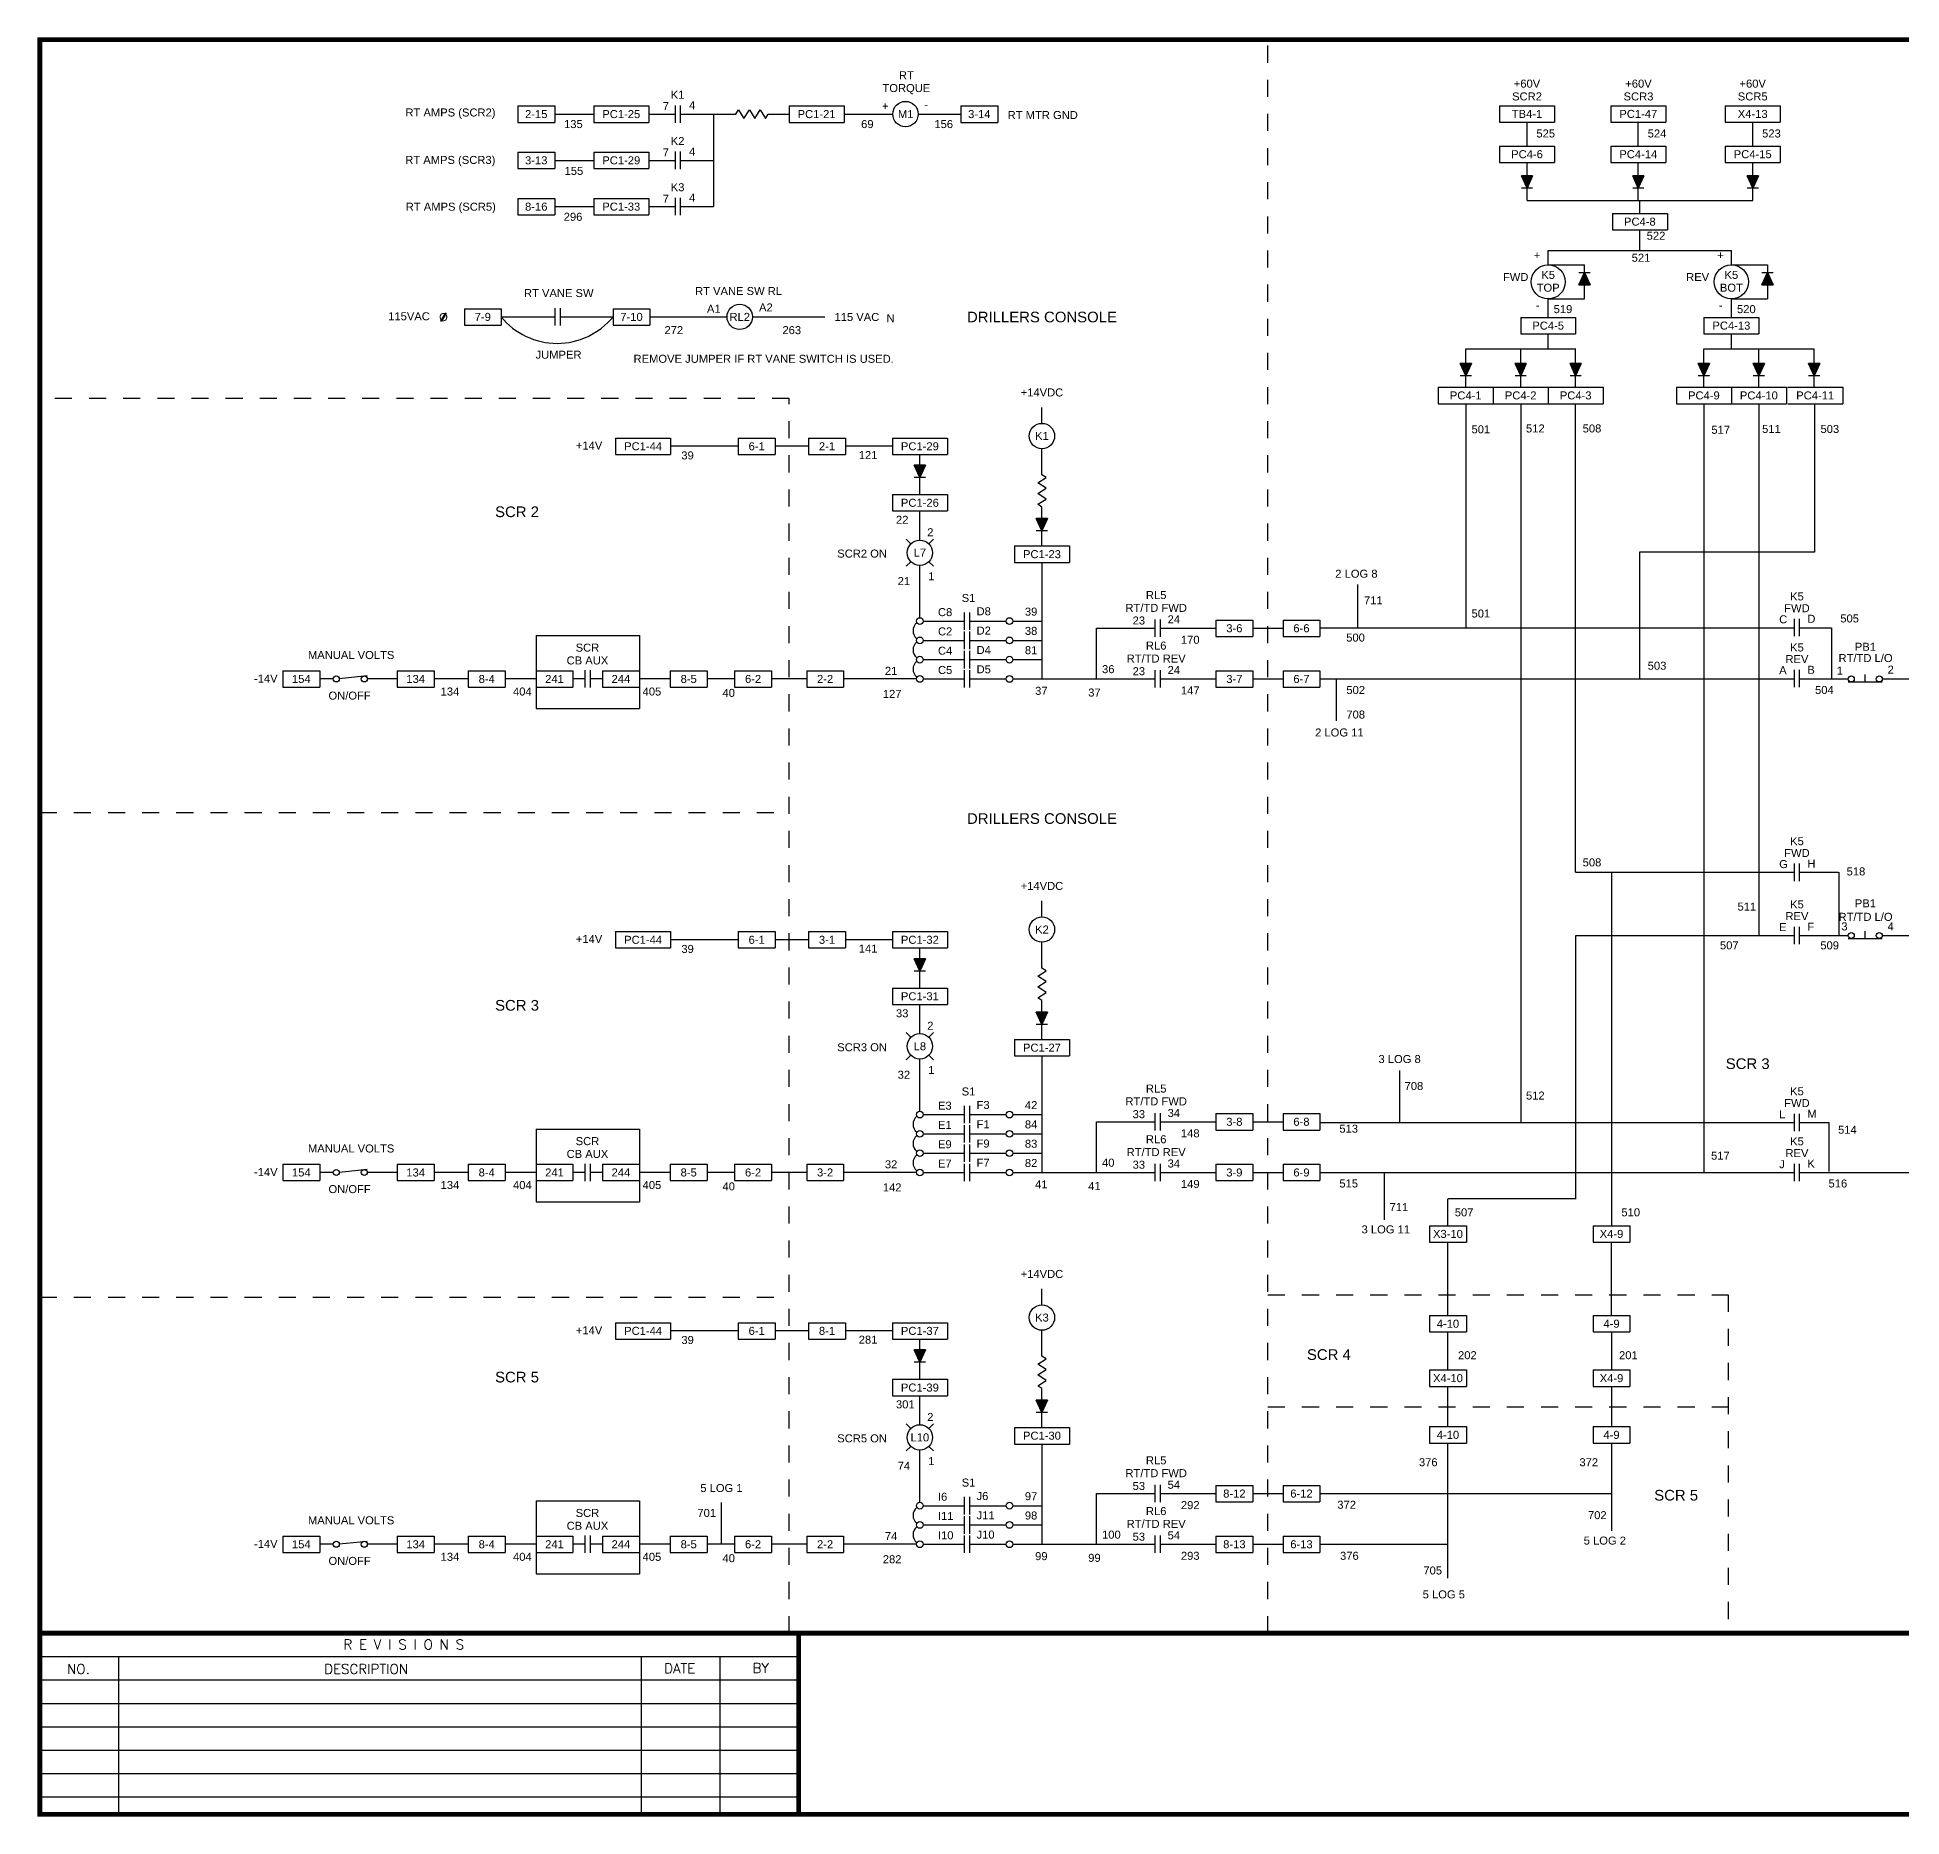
# Model space of a CAD drawing. Extents: x 1.7 to 18.4, y -1.9 to 8.5.
# Drawn here: x 1.75 to 12.67, y -1.94 to 8.49 of the extents above; entities that cross this region are included whole.
import ezdxf
from ezdxf.enums import TextEntityAlignment as Align

# ---------------------------------------------------------------- set-up
doc = ezdxf.new("R2010")
doc.units = 0
doc.header["$MEASUREMENT"] = 0
doc.linetypes.add('DASHED2', pattern=[0.375, 0.25, -0.125])
doc.layers.get('0').update_dxf_attribs({"linetype": 'CONTINUOUS'})
doc.layers.add('DRAWING', color=7, linetype='CONTINUOUS')
doc.styles.add('ROMAND', font='ROMAND.shx')
doc.styles.get("Standard").update_dxf_attribs({"font": 'ARIAL.TTF'})

# ---------------------------------------------------------------- blocks, each defined once
blk = doc.blocks.new('npcap')
for p, q in [((0, 0.051), (0, -0.051)), ((0.031, 0.051), (0.031, -0.051))]:
    blk.add_line(p, q)
blk = doc.blocks.new('diode')
blk.add_hatch(color=256).paths.add_polyline_path([(0.072, 0), (0, 0.033), (0, -0.033)])
for p, q in [((0, 0.033), (0.072, 0)), ((0, 0.033), (0, -0.033)), ((0.072, 0), (0, -0.033)), ((0.072, 0.033), (0.072, -0.033))]:
    blk.add_line(p, q)
blk = doc.blocks.new('connection')
blk.add_circle((0.074, 0), 0.0744)
blk = doc.blocks.new('resistor')
for p, q in [((0, 0), (0.016, 0.025)), ((0.016, 0.025), (0.047, -0.025)), ((0.047, -0.025), (0.08, 0.025)), ((0.08, 0.025), (0.111, -0.025)), ((0.111, -0.025), (0.142, 0.025)), ((0.142, 0.025), (0.174, -0.025)), ((0.174, -0.025), (0.189, 0))]:
    blk.add_line(p, q)
blk = doc.blocks.new('_phase_symbol')
h = blk.add_hatch(color=256)
h.paths.add_polyline_path([(0.018, -0.034), (0.026, -0.034), (0.063, 0.03), (0.055, 0.03)], flags=16)
h.paths.add_polyline_path([(-0.072, -0.05), (0.083, -0.05), (0.083, 0.047), (-0.072, 0.047)], flags=9)
for p, q in [((0.055, 0.03), (0.018, -0.034)), ((0.063, 0.03), (0.026, -0.034)), ((0.055, 0.03), (0.063, 0.03)), ((0.026, -0.034), (0.018, -0.034))]:
    blk.add_line(p, q)
blk.add_text('O', height=0.0625).set_placement((0.007, -0.033))

msp = doc.modelspace()

# ---------------------------------------------------------------- linework, layer by layer
at = {"color": 7}
for p, q in [((1.763, -0.861), (1.763, -1.922)), ((1.763, -0.998), (6.208, -0.998)), ((2.224, -0.998), (2.224, -1.922)), ((5.286, -0.998), (5.286, -1.922)), ((5.747, -0.998), (5.747, -1.922)), ((1.763, -1.135), (6.208, -1.135)), ((1.763, -1.272), (6.208, -1.272)), ((1.763, -1.409), (6.208, -1.409)), ((1.763, -1.546), (6.208, -1.546)), ((1.763, -1.683), (6.208, -1.683)), ((1.763, -1.82), (6.208, -1.82))]:
    msp.add_line(p, q, dxfattribs=at)
at = {"color": 7, "const_width": 0.0288}
msp.add_lwpolyline([(18.395, -1.922), (18.395, 8.474), (1.763, 8.474), (1.763, -1.922)], close=True, dxfattribs=at)
for points in [[(1.763, -0.861), (18.395, -0.861)], [(6.208, -0.861), (6.208, -1.922)]]:
    msp.add_lwpolyline(points, dxfattribs=at)
at = {"layer": 'DRAWING', "color": 7, "linetype": 'DASHED2', "ltscale": 0.25}
for p, q in [((8.956, -0.861), (8.956, 8.474)), ((6.152, 6.372), (1.763, 6.372)), ((6.152, -0.861), (6.152, 6.372)), ((1.763, 3.947), (6.152, 3.947)), ((1.763, 1.108), (6.152, 1.108)), ((8.956, 1.122), (11.653, 1.122)), ((11.653, 1.122), (11.653, -0.861)), ((8.956, 0.466), (11.653, 0.466))]:
    msp.add_line(p, q, dxfattribs=at)
at = {"layer": 'DRAWING', "color": 7}
for p, q in [((4.563, 8.086), (4.779, 8.086)), ((4.563, 8.086), (4.563, 7.989)), ((4.779, 8.086), (4.779, 7.989)), ((5.008, 8.086), (5.008, 7.989)), ((5.008, 8.086), (5.33, 8.086)), ((5.33, 8.086), (5.33, 7.989)), ((6.152, 8.086), (6.474, 8.086)), ((6.152, 8.086), (6.152, 7.989)), ((6.474, 8.086), (6.474, 7.989)), ((7.158, 8.086), (7.158, 7.989)), ((7.158, 8.086), (7.374, 8.086)), ((7.374, 8.086), (7.374, 7.989)), ((10.313, 8.087), (10.635, 8.087)), ((10.313, 8.087), (10.313, 7.99)), ((10.635, 8.087), (10.635, 7.99)), ((10.965, 8.087), (11.287, 8.087)), ((10.965, 8.087), (10.965, 7.99)), ((11.287, 8.087), (11.287, 7.99)), ((11.635, 8.087), (11.957, 8.087)), ((11.635, 8.087), (11.635, 7.99)), ((11.957, 8.087), (11.957, 7.99)), ((4.563, 7.989), (4.779, 7.989)), ((4.779, 8.038), (5.008, 8.038)), ((5.008, 7.989), (5.33, 7.989)), ((5.33, 8.038), (5.484, 8.038)), ((5.515, 8.038), (5.84, 8.038)), ((5.709, 8.038), (5.709, 7.496)), ((6.029, 8.038), (6.152, 8.038)), ((6.152, 7.989), (6.474, 7.989)), ((6.474, 8.038), (6.76, 8.038)), ((6.909, 8.038), (7.158, 8.038)), ((7.158, 7.989), (7.374, 7.989)), ((10.313, 7.99), (10.635, 7.99)), ((10.474, 7.851), (10.474, 7.99)), ((10.965, 7.99), (11.287, 7.99)), ((11.126, 7.851), (11.126, 7.99)), ((11.635, 7.99), (11.957, 7.99)), ((11.796, 7.851), (11.796, 7.99)), ((4.563, 7.815), (4.563, 7.719)), ((4.563, 7.815), (4.779, 7.815)), ((4.779, 7.815), (4.779, 7.719)), ((4.779, 7.767), (5.008, 7.767)), ((5.008, 7.815), (5.33, 7.815)), ((5.008, 7.815), (5.008, 7.719)), ((5.33, 7.815), (5.33, 7.719)), ((5.33, 7.767), (5.484, 7.767)), ((5.515, 7.767), (5.709, 7.767)), ((10.313, 7.851), (10.313, 7.755)), ((10.313, 7.851), (10.635, 7.851)), ((10.313, 7.755), (10.635, 7.755)), ((10.474, 7.532), (10.474, 7.755)), ((10.635, 7.851), (10.635, 7.755)), ((10.965, 7.851), (10.965, 7.755)), ((10.965, 7.851), (11.287, 7.851)), ((10.965, 7.755), (11.287, 7.755)), ((11.126, 7.532), (11.126, 7.755)), ((11.287, 7.851), (11.287, 7.755)), ((11.635, 7.851), (11.635, 7.755)), ((11.635, 7.851), (11.957, 7.851)), ((11.635, 7.755), (11.957, 7.755)), ((11.796, 7.532), (11.796, 7.755)), ((11.957, 7.851), (11.957, 7.755)), ((4.563, 7.719), (4.779, 7.719)), ((5.008, 7.719), (5.33, 7.719)), ((4.563, 7.544), (4.563, 7.448)), ((4.563, 7.544), (4.779, 7.544)), ((4.779, 7.544), (4.779, 7.448)), ((5.008, 7.544), (5.33, 7.544)), ((5.008, 7.544), (5.008, 7.448)), ((5.33, 7.544), (5.33, 7.448)), ((4.563, 7.448), (4.779, 7.448)), ((4.779, 7.496), (5.008, 7.496)), ((5.008, 7.448), (5.33, 7.448)), ((5.33, 7.496), (5.484, 7.496)), ((5.515, 7.496), (5.709, 7.496)), ((10.474, 7.532), (11.796, 7.532)), ((10.974, 7.456), (11.296, 7.456)), ((10.974, 7.456), (10.974, 7.36)), ((11.135, 7.456), (11.135, 7.532)), ((11.296, 7.456), (11.296, 7.36)), ((10.974, 7.36), (11.296, 7.36)), ((11.135, 7.239), (11.135, 7.36)), ((10.598, 7.239), (11.671, 7.239)), ((10.598, 7.155), (10.598, 7.239)), ((11.671, 7.155), (11.671, 7.239)), ((10.598, 7.155), (10.81, 7.155)), ((10.81, 6.955), (10.81, 7.155)), ((11.671, 7.155), (11.883, 7.155)), ((11.883, 7.155), (11.883, 6.955)), ((4.25, 6.898), (4.466, 6.898)), ((4.25, 6.898), (4.25, 6.802)), ((4.466, 6.898), (4.466, 6.802)), ((5.121, 6.898), (5.337, 6.898)), ((5.121, 6.898), (5.121, 6.802)), ((5.337, 6.898), (5.337, 6.802)), ((10.598, 6.847), (10.598, 6.955)), ((10.598, 6.955), (10.81, 6.955)), ((11.671, 6.847), (11.671, 6.955)), ((11.671, 6.955), (11.883, 6.955)), ((4.25, 6.802), (4.466, 6.802)), ((4.466, 6.85), (4.78, 6.85)), ((4.811, 6.85), (5.121, 6.85)), ((5.121, 6.802), (5.337, 6.802)), ((5.337, 6.85), (5.789, 6.85)), ((5.938, 6.85), (6.361, 6.85)), ((10.437, 6.847), (10.759, 6.847)), ((10.437, 6.847), (10.437, 6.751)), ((10.759, 6.847), (10.759, 6.751)), ((11.51, 6.847), (11.832, 6.847)), ((11.51, 6.847), (11.51, 6.751)), ((11.832, 6.847), (11.832, 6.751)), ((10.115, 6.662), (10.76, 6.662)), ((10.115, 6.438), (10.115, 6.662)), ((10.437, 6.751), (10.759, 6.751)), ((10.437, 6.438), (10.437, 6.662)), ((10.598, 6.662), (10.598, 6.751)), ((10.759, 6.438), (10.759, 6.662)), ((11.51, 6.751), (11.832, 6.751)), ((11.51, 6.438), (11.51, 6.662)), ((11.51, 6.662), (12.153, 6.662)), ((11.671, 6.662), (11.671, 6.751)), ((11.832, 6.438), (11.832, 6.662)), ((12.156, 6.438), (12.156, 6.662)), ((9.954, 6.438), (9.954, 6.341)), ((9.954, 6.438), (10.276, 6.438)), ((9.954, 6.341), (10.276, 6.341)), ((10.115, 6.341), (10.115, 5.03)), ((10.276, 6.438), (10.598, 6.438)), ((10.276, 6.438), (10.276, 6.341)), ((10.276, 6.341), (10.598, 6.341)), ((10.437, 6.341), (10.437, 2.131)), ((10.598, 6.438), (10.92, 6.438)), ((10.598, 6.438), (10.598, 6.341)), ((10.598, 6.341), (10.92, 6.341)), ((10.759, 3.597), (10.759, 6.341)), ((10.92, 6.438), (10.92, 6.438)), ((10.92, 6.438), (10.92, 6.341)), ((10.92, 6.341), (10.92, 6.341)), ((11.349, 6.438), (11.671, 6.438)), ((11.349, 6.438), (11.349, 6.341)), ((11.349, 6.341), (11.671, 6.341)), ((11.51, 6.341), (11.51, 1.836)), ((11.671, 6.438), (11.993, 6.438)), ((11.671, 6.438), (11.671, 6.341)), ((11.671, 6.341), (11.993, 6.341)), ((11.832, 6.341), (11.832, 3.223)), ((11.993, 6.438), (11.993, 6.341)), ((12.001, 6.438), (12.323, 6.438)), ((12.001, 6.341), (12.323, 6.341)), ((12.158, 6.339), (12.158, 5.472)), ((12.323, 6.438), (12.323, 6.341)), ((7.633, 6.227), (7.633, 6.32)), ((5.136, 6.14), (5.458, 6.14)), ((5.136, 6.14), (5.136, 6.044)), ((5.458, 6.14), (5.458, 6.044)), ((5.854, 6.14), (6.07, 6.14)), ((5.854, 6.14), (5.854, 6.044)), ((6.07, 6.14), (6.07, 6.044)), ((6.266, 6.14), (6.266, 6.044)), ((6.266, 6.14), (6.482, 6.14)), ((6.482, 6.14), (6.482, 6.044)), ((6.757, 6.14), (7.079, 6.14)), ((6.757, 6.14), (6.757, 6.044)), ((7.079, 6.14), (7.079, 6.044)), ((5.136, 6.044), (5.458, 6.044)), ((5.854, 6.092), (5.458, 6.092)), ((5.854, 6.044), (6.07, 6.044)), ((6.266, 6.092), (6.07, 6.092)), ((6.266, 6.044), (6.482, 6.044)), ((6.757, 6.092), (6.482, 6.092)), ((6.757, 6.044), (7.079, 6.044)), ((6.918, 5.809), (6.918, 6.044)), ((7.633, 5.925), (7.633, 6.078)), ((6.757, 5.809), (7.079, 5.809)), ((6.757, 5.809), (6.757, 5.713)), ((7.079, 5.809), (7.079, 5.713)), ((6.757, 5.713), (7.079, 5.713)), ((6.918, 5.543), (6.918, 5.713)), ((7.633, 5.508), (7.633, 5.736)), ((6.865, 5.521), (6.838, 5.548)), ((6.97, 5.521), (6.997, 5.548)), ((7.472, 5.508), (7.794, 5.508)), ((7.472, 5.508), (7.472, 5.412)), ((7.794, 5.508), (7.794, 5.412)), ((12.158, 5.472), (11.133, 5.472)), ((11.133, 5.472), (11.133, 4.729)), ((6.865, 5.416), (6.838, 5.389)), ((6.918, 5.088), (6.918, 5.394)), ((6.97, 5.416), (6.997, 5.389)), ((7.472, 5.412), (7.794, 5.412)), ((7.633, 5.412), (7.633, 4.729)), ((9.484, 5.03), (9.484, 5.283)), ((6.937, 5.068), (7.178, 5.068)), ((7.209, 5.068), (7.423, 5.068)), ((7.462, 5.068), (7.633, 5.068)), ((7.953, 4.729), (7.953, 5.026)), ((7.953, 5.026), (8.294, 5.026)), ((8.326, 5.026), (8.652, 5.026)), ((8.652, 5.074), (8.868, 5.074)), ((8.652, 5.074), (8.652, 4.978)), ((8.868, 5.074), (8.868, 4.978)), ((8.868, 5.026), (9.045, 5.026)), ((9.045, 5.074), (9.261, 5.074)), ((9.045, 5.074), (9.045, 4.978)), ((9.26, 5.028), (11.164, 5.028)), ((9.261, 5.074), (9.261, 4.978)), ((11.134, 5.028), (12.038, 5.028)), ((12.07, 5.028), (12.258, 5.028)), ((12.258, 5.028), (12.258, 4.73)), ((4.67, 4.983), (5.275, 4.983)), ((4.67, 4.983), (4.67, 4.556)), ((5.275, 4.983), (5.275, 4.556)), ((6.937, 4.955), (7.178, 4.955)), ((7.209, 4.955), (7.423, 4.955)), ((7.462, 4.955), (7.633, 4.955)), ((8.652, 4.978), (8.868, 4.978)), ((9.045, 4.978), (9.261, 4.978)), ((6.937, 4.842), (7.178, 4.842)), ((7.209, 4.842), (7.423, 4.842)), ((7.462, 4.842), (7.633, 4.842)), ((3.187, 4.777), (3.403, 4.777)), ((3.187, 4.777), (3.187, 4.681)), ((3.403, 4.777), (3.403, 4.681)), ((3.482, 4.729), (3.403, 4.729)), ((3.517, 4.731), (3.681, 4.749)), ((3.857, 4.729), (3.681, 4.729)), ((3.857, 4.777), (4.073, 4.777)), ((3.857, 4.777), (3.857, 4.681)), ((4.073, 4.777), (4.073, 4.681)), ((4.273, 4.729), (4.073, 4.729)), ((4.273, 4.777), (4.489, 4.777)), ((4.273, 4.777), (4.273, 4.681)), ((4.489, 4.777), (4.489, 4.681)), ((4.67, 4.729), (4.489, 4.729)), ((4.67, 4.777), (4.886, 4.777)), ((4.886, 4.777), (4.886, 4.681)), ((4.956, 4.729), (4.886, 4.729)), ((5.059, 4.729), (4.988, 4.729)), ((5.059, 4.777), (5.275, 4.777)), ((5.059, 4.777), (5.059, 4.681)), ((5.456, 4.729), (5.275, 4.729)), ((5.456, 4.777), (5.672, 4.777)), ((5.456, 4.777), (5.456, 4.681)), ((5.672, 4.777), (5.672, 4.681)), ((5.833, 4.729), (5.672, 4.729)), ((5.833, 4.777), (6.049, 4.777)), ((5.833, 4.777), (5.833, 4.681)), ((6.049, 4.777), (6.049, 4.681)), ((6.255, 4.729), (6.049, 4.729)), ((6.255, 4.777), (6.471, 4.777)), ((6.255, 4.777), (6.255, 4.681)), ((6.471, 4.777), (6.471, 4.681)), ((6.898, 4.729), (6.471, 4.729)), ((6.937, 4.729), (7.178, 4.729)), ((7.209, 4.729), (7.423, 4.729)), ((7.462, 4.729), (8.294, 4.729)), ((8.326, 4.729), (8.652, 4.729)), ((8.652, 4.777), (8.868, 4.777)), ((8.652, 4.777), (8.652, 4.681)), ((8.868, 4.777), (8.868, 4.681)), ((8.868, 4.729), (9.045, 4.729)), ((9.045, 4.777), (9.261, 4.777)), ((9.045, 4.777), (9.045, 4.681)), ((9.261, 4.777), (9.261, 4.681)), ((9.261, 4.729), (11.18, 4.729)), ((9.357, 4.729), (9.357, 4.484)), ((11.134, 4.729), (12.038, 4.729)), ((12.07, 4.729), (12.355, 4.729)), ((12.355, 4.712), (12.555, 4.712)), ((12.455, 4.712), (12.455, 4.756)), ((12.555, 4.729), (12.859, 4.729)), ((3.187, 4.681), (3.403, 4.681)), ((3.857, 4.681), (4.073, 4.681)), ((4.273, 4.681), (4.489, 4.681)), ((4.67, 4.681), (4.886, 4.681)), ((5.059, 4.681), (5.275, 4.681)), ((5.456, 4.681), (5.672, 4.681)), ((5.833, 4.681), (6.049, 4.681)), ((6.255, 4.681), (6.471, 4.681)), ((8.652, 4.681), (8.868, 4.681)), ((9.045, 4.681), (9.261, 4.681)), ((4.67, 4.556), (5.275, 4.556)), ((10.759, 3.597), (11.172, 3.597)), ((10.969, 3.596), (10.969, 1.526)), ((11.134, 3.597), (12.038, 3.597)), ((12.07, 3.597), (12.298, 3.597)), ((12.301, 3.597), (12.301, 3.228)), ((7.633, 3.336), (7.633, 3.429)), ((5.136, 3.249), (5.136, 3.153)), ((5.136, 3.249), (5.458, 3.249)), ((5.458, 3.249), (5.458, 3.153)), ((5.854, 3.201), (5.458, 3.201)), ((5.854, 3.249), (5.854, 3.153)), ((5.854, 3.249), (6.07, 3.249)), ((6.07, 3.249), (6.07, 3.153)), ((6.266, 3.201), (6.07, 3.201)), ((6.266, 3.249), (6.482, 3.249)), ((6.266, 3.249), (6.266, 3.153)), ((6.482, 3.249), (6.482, 3.153)), ((6.757, 3.201), (6.482, 3.201)), ((6.757, 3.249), (6.757, 3.153)), ((6.757, 3.249), (7.079, 3.249)), ((7.079, 3.249), (7.079, 3.153)), ((7.633, 3.034), (7.633, 3.187)), ((10.759, 3.226), (12.038, 3.226)), ((10.759, 3.225), (10.759, 1.682)), ((10.97, 3.226), (11.164, 3.226)), ((12.07, 3.226), (12.355, 3.226)), ((12.355, 3.208), (12.555, 3.208)), ((12.455, 3.208), (12.455, 3.252)), ((12.555, 3.226), (12.859, 3.226)), ((5.136, 3.153), (5.458, 3.153)), ((5.854, 3.153), (6.07, 3.153)), ((6.266, 3.153), (6.482, 3.153)), ((6.757, 3.153), (7.079, 3.153)), ((6.918, 2.918), (6.918, 3.153)), ((6.757, 2.918), (6.757, 2.821)), ((6.757, 2.918), (7.079, 2.918)), ((7.079, 2.918), (7.079, 2.821)), ((7.633, 2.617), (7.633, 2.845)), ((6.757, 2.821), (7.079, 2.821)), ((6.918, 2.652), (6.918, 2.821)), ((6.865, 2.63), (6.838, 2.657)), ((6.97, 2.63), (6.997, 2.657)), ((6.865, 2.525), (6.838, 2.498)), ((6.97, 2.525), (6.997, 2.498)), ((7.472, 2.617), (7.794, 2.617)), ((7.472, 2.617), (7.472, 2.521)), ((7.472, 2.521), (7.794, 2.521)), ((7.633, 2.521), (7.633, 1.838)), ((7.794, 2.617), (7.794, 2.521)), ((6.918, 2.197), (6.918, 2.503)), ((9.73, 2.133), (9.73, 2.435)), ((4.67, 2.092), (5.275, 2.092)), ((4.67, 2.092), (4.67, 1.665)), ((5.275, 2.092), (5.275, 1.665)), ((6.937, 2.177), (7.178, 2.177)), ((7.209, 2.177), (7.423, 2.177)), ((7.462, 2.177), (7.633, 2.177)), ((7.953, 1.838), (7.953, 2.135)), ((7.953, 2.135), (8.294, 2.135)), ((8.326, 2.135), (8.652, 2.135)), ((8.652, 2.183), (8.868, 2.183)), ((8.652, 2.183), (8.652, 2.086)), ((8.652, 2.086), (8.868, 2.086)), ((8.868, 2.183), (8.868, 2.086)), ((8.868, 2.135), (9.045, 2.135)), ((9.045, 2.183), (9.261, 2.183)), ((9.045, 2.183), (9.045, 2.086)), ((9.045, 2.086), (9.261, 2.086)), ((9.261, 2.183), (9.261, 2.086)), ((9.264, 2.131), (11.152, 2.131)), ((11.134, 2.131), (12.038, 2.131)), ((12.07, 2.131), (12.241, 2.131)), ((12.241, 2.131), (12.241, 1.844)), ((6.937, 2.064), (7.178, 2.064)), ((7.209, 2.064), (7.423, 2.064)), ((7.462, 2.064), (7.633, 2.064)), ((3.187, 1.886), (3.403, 1.886)), ((3.187, 1.886), (3.187, 1.79)), ((3.403, 1.886), (3.403, 1.79)), ((3.517, 1.84), (3.681, 1.858)), ((3.857, 1.886), (4.073, 1.886)), ((3.857, 1.886), (3.857, 1.79)), ((4.073, 1.886), (4.073, 1.79)), ((4.273, 1.886), (4.489, 1.886)), ((4.273, 1.886), (4.273, 1.79)), ((4.489, 1.886), (4.489, 1.79)), ((4.67, 1.886), (4.886, 1.886)), ((4.886, 1.886), (4.886, 1.79)), ((5.059, 1.886), (5.275, 1.886)), ((5.059, 1.886), (5.059, 1.79)), ((5.456, 1.886), (5.672, 1.886)), ((5.456, 1.886), (5.456, 1.79)), ((5.672, 1.886), (5.672, 1.79)), ((5.833, 1.886), (6.049, 1.886)), ((5.833, 1.886), (5.833, 1.79)), ((6.049, 1.886), (6.049, 1.79)), ((6.255, 1.886), (6.471, 1.886)), ((6.255, 1.886), (6.255, 1.79)), ((6.471, 1.886), (6.471, 1.79)), ((6.937, 1.951), (7.178, 1.951)), ((7.209, 1.951), (7.423, 1.951)), ((7.462, 1.951), (7.633, 1.951)), ((8.652, 1.886), (8.868, 1.886)), ((8.652, 1.886), (8.652, 1.79)), ((8.868, 1.886), (8.868, 1.79)), ((9.045, 1.886), (9.261, 1.886)), ((9.045, 1.886), (9.045, 1.79)), ((9.261, 1.886), (9.261, 1.79)), ((3.187, 1.79), (3.403, 1.79)), ((3.482, 1.838), (3.403, 1.838)), ((3.857, 1.838), (3.681, 1.838)), ((3.857, 1.79), (4.073, 1.79)), ((4.273, 1.838), (4.073, 1.838)), ((4.273, 1.79), (4.489, 1.79)), ((4.67, 1.838), (4.489, 1.838)), ((4.67, 1.79), (4.886, 1.79)), ((4.956, 1.838), (4.886, 1.838)), ((5.059, 1.838), (4.988, 1.838)), ((5.059, 1.79), (5.275, 1.79)), ((5.456, 1.838), (5.275, 1.838)), ((5.456, 1.79), (5.672, 1.79)), ((5.833, 1.838), (5.672, 1.838)), ((5.833, 1.79), (6.049, 1.79)), ((6.255, 1.838), (6.049, 1.838)), ((6.255, 1.79), (6.471, 1.79)), ((6.898, 1.838), (6.471, 1.838)), ((6.937, 1.838), (7.178, 1.838)), ((7.209, 1.838), (7.423, 1.838)), ((7.462, 1.838), (8.294, 1.838)), ((8.326, 1.838), (8.652, 1.838)), ((8.652, 1.79), (8.868, 1.79)), ((8.868, 1.838), (9.045, 1.838)), ((9.045, 1.79), (9.261, 1.79)), ((9.261, 1.838), (11.192, 1.838)), ((9.638, 1.837), (9.638, 1.56)), ((11.134, 1.838), (12.038, 1.838)), ((12.071, 1.838), (13.822, 1.838)), ((4.67, 1.665), (5.275, 1.665)), ((10.759, 1.683), (10.01, 1.683)), ((10.011, 1.526), (10.011, 1.682)), ((9.903, 1.526), (10.119, 1.526)), ((9.903, 1.526), (9.903, 1.429)), ((9.903, 1.429), (10.119, 1.429)), ((10.011, 1.001), (10.011, 1.429)), ((10.119, 1.526), (10.119, 1.429)), ((10.861, 1.526), (11.077, 1.526)), ((10.861, 1.526), (10.861, 1.429)), ((10.861, 1.429), (11.077, 1.429)), ((10.969, 1.001), (10.969, 1.429)), ((11.077, 1.526), (11.077, 1.429)), ((7.633, 1.063), (7.633, 1.156)), ((9.903, 1.001), (10.119, 1.001)), ((9.903, 1.001), (9.903, 0.904)), ((10.119, 1.001), (10.119, 0.904)), ((10.861, 1.001), (11.077, 1.001)), ((10.861, 1.001), (10.861, 0.904)), ((11.077, 1.001), (11.077, 0.904)), ((5.136, 0.958), (5.458, 0.958)), ((5.136, 0.958), (5.136, 0.861)), ((5.458, 0.958), (5.458, 0.861)), ((5.854, 0.91), (5.458, 0.91)), ((5.854, 0.958), (6.07, 0.958)), ((5.854, 0.958), (5.854, 0.861)), ((6.07, 0.958), (6.07, 0.861)), ((6.266, 0.91), (6.07, 0.91)), ((6.266, 0.958), (6.482, 0.958)), ((6.266, 0.958), (6.266, 0.861)), ((6.482, 0.958), (6.482, 0.861)), ((6.757, 0.91), (6.482, 0.91)), ((6.757, 0.958), (7.079, 0.958)), ((6.757, 0.958), (6.757, 0.861)), ((7.079, 0.958), (7.079, 0.861)), ((7.633, 0.761), (7.633, 0.914)), ((9.903, 0.904), (10.119, 0.904)), ((10.011, 0.681), (10.011, 0.904)), ((10.861, 0.904), (11.077, 0.904)), ((10.969, 0.904), (10.969, 0.681)), ((5.136, 0.861), (5.458, 0.861)), ((5.854, 0.861), (6.07, 0.861)), ((6.266, 0.861), (6.482, 0.861)), ((6.757, 0.861), (7.079, 0.861)), ((6.918, 0.627), (6.918, 0.861)), ((9.903, 0.681), (10.119, 0.681)), ((9.903, 0.681), (9.903, 0.585)), ((10.119, 0.681), (10.119, 0.585)), ((10.861, 0.681), (11.077, 0.681)), ((10.861, 0.681), (10.861, 0.585)), ((11.077, 0.681), (11.077, 0.585)), ((6.757, 0.627), (7.079, 0.627)), ((6.757, 0.627), (6.757, 0.53)), ((7.079, 0.627), (7.079, 0.53)), ((7.633, 0.344), (7.633, 0.572)), ((9.903, 0.585), (10.119, 0.585)), ((10.011, 0.35), (10.011, 0.585)), ((10.861, 0.585), (11.077, 0.585)), ((10.969, 0.585), (10.969, 0.35)), ((6.757, 0.53), (7.079, 0.53)), ((6.918, 0.361), (6.918, 0.53)), ((6.865, 0.339), (6.838, 0.366)), ((6.97, 0.339), (6.997, 0.366)), ((7.472, 0.344), (7.794, 0.344)), ((7.472, 0.344), (7.472, 0.247)), ((7.794, 0.344), (7.794, 0.247)), ((9.903, 0.35), (10.119, 0.35)), ((9.903, 0.35), (9.903, 0.253)), ((10.119, 0.35), (10.119, 0.253)), ((10.861, 0.35), (11.077, 0.35)), ((10.861, 0.35), (10.861, 0.253)), ((11.077, 0.35), (11.077, 0.253)), ((6.865, 0.233), (6.838, 0.207)), ((6.97, 0.233), (6.997, 0.207)), ((7.472, 0.247), (7.794, 0.247)), ((7.633, 0.247), (7.633, -0.34)), ((9.903, 0.253), (10.119, 0.253)), ((10.011, -0.538), (10.011, 0.253)), ((10.861, 0.253), (11.077, 0.253)), ((10.969, 0.253), (10.969, -0.261)), ((6.918, -0.094), (6.918, 0.212)), ((8.652, 0.005), (8.868, 0.005)), ((8.652, 0.005), (8.652, -0.092)), ((8.868, 0.005), (8.868, -0.092)), ((9.045, 0.005), (9.261, 0.005)), ((9.045, 0.005), (9.045, -0.092)), ((9.261, 0.005), (9.261, -0.092)), ((4.67, -0.086), (4.67, -0.514)), ((4.67, -0.086), (5.275, -0.086)), ((5.275, -0.086), (5.275, -0.514)), ((5.756, -0.341), (5.756, -0.095)), ((7.953, -0.043), (8.294, -0.043)), ((7.953, -0.34), (7.953, -0.043)), ((8.326, -0.043), (8.652, -0.043)), ((8.652, -0.092), (8.868, -0.092)), ((8.868, -0.043), (9.045, -0.043)), ((9.045, -0.092), (9.261, -0.092)), ((9.261, -0.043), (10.969, -0.043)), ((6.937, -0.114), (7.178, -0.114)), ((7.209, -0.114), (7.423, -0.114)), ((7.462, -0.114), (7.633, -0.114)), ((3.187, -0.292), (3.187, -0.388)), ((3.187, -0.292), (3.403, -0.292)), ((3.403, -0.292), (3.403, -0.388)), ((3.517, -0.338), (3.681, -0.321)), ((3.857, -0.292), (3.857, -0.388)), ((3.857, -0.292), (4.073, -0.292)), ((4.073, -0.292), (4.073, -0.388)), ((4.273, -0.292), (4.273, -0.388)), ((4.273, -0.292), (4.489, -0.292)), ((4.489, -0.292), (4.489, -0.388)), ((4.67, -0.292), (4.886, -0.292)), ((4.886, -0.292), (4.886, -0.388)), ((5.059, -0.292), (5.059, -0.388)), ((5.059, -0.292), (5.275, -0.292)), ((5.456, -0.292), (5.456, -0.388)), ((5.456, -0.292), (5.672, -0.292)), ((5.672, -0.292), (5.672, -0.388)), ((5.833, -0.292), (5.833, -0.388)), ((5.833, -0.292), (6.049, -0.292)), ((6.049, -0.292), (6.049, -0.388)), ((6.255, -0.292), (6.471, -0.292)), ((6.255, -0.292), (6.255, -0.388)), ((6.471, -0.292), (6.471, -0.388)), ((6.937, -0.227), (7.178, -0.227)), ((7.209, -0.227), (7.423, -0.227)), ((7.462, -0.227), (7.633, -0.227)), ((8.652, -0.292), (8.652, -0.388)), ((8.652, -0.292), (8.868, -0.292)), ((8.868, -0.292), (8.868, -0.388)), ((9.045, -0.292), (9.261, -0.292)), ((9.045, -0.292), (9.045, -0.388)), ((9.261, -0.292), (9.261, -0.388)), ((3.187, -0.388), (3.403, -0.388)), ((3.482, -0.34), (3.403, -0.34)), ((3.857, -0.34), (3.681, -0.34)), ((3.857, -0.388), (4.073, -0.388)), ((4.273, -0.34), (4.073, -0.34)), ((4.273, -0.388), (4.489, -0.388)), ((4.67, -0.34), (4.489, -0.34)), ((4.67, -0.388), (4.886, -0.388)), ((4.956, -0.34), (4.886, -0.34)), ((5.059, -0.34), (4.988, -0.34)), ((5.059, -0.388), (5.275, -0.388)), ((5.456, -0.34), (5.275, -0.34)), ((5.456, -0.388), (5.672, -0.388)), ((5.833, -0.34), (5.672, -0.34)), ((5.833, -0.388), (6.049, -0.388)), ((6.255, -0.34), (6.049, -0.34)), ((6.255, -0.388), (6.471, -0.388)), ((6.898, -0.34), (6.471, -0.34)), ((6.937, -0.34), (7.178, -0.34)), ((7.209, -0.34), (7.423, -0.34)), ((7.462, -0.34), (8.294, -0.34)), ((8.326, -0.34), (8.652, -0.34)), ((8.652, -0.388), (8.868, -0.388)), ((8.868, -0.34), (9.045, -0.34)), ((9.045, -0.388), (9.261, -0.388)), ((9.261, -0.34), (10.011, -0.34)), ((4.67, -0.514), (5.275, -0.514))]:
    msp.add_line(p, q, dxfattribs=at)
for centre, radius in [((10.598, 7.055), 0.1), ((11.671, 7.055), 0.1), ((6.918, 5.068), 0.0197), ((7.443, 5.068), 0.0197), ((6.918, 4.955), 0.0197), ((7.443, 4.955), 0.0197), ((6.918, 4.842), 0.0197), ((7.443, 4.842), 0.0197), ((3.5, 4.729), 0.0176), ((3.664, 4.729), 0.0176), ((6.918, 4.729), 0.0197), ((7.443, 4.729), 0.0197), ((12.373, 4.729), 0.0176), ((12.537, 4.729), 0.0176), ((12.373, 3.226), 0.0176), ((12.537, 3.226), 0.0176), ((6.918, 2.177), 0.0197), ((7.443, 2.177), 0.0197), ((6.918, 2.064), 0.0197), ((7.443, 2.064), 0.0197), ((6.918, 1.951), 0.0197), ((7.443, 1.951), 0.0197), ((6.918, 1.838), 0.0197), ((7.443, 1.838), 0.0197), ((3.5, 1.838), 0.0176), ((3.664, 1.838), 0.0176), ((6.918, -0.114), 0.0197), ((7.443, -0.114), 0.0197), ((6.918, -0.227), 0.0197), ((7.443, -0.227), 0.0197), ((3.5, -0.34), 0.0176), ((3.664, -0.34), 0.0176), ((6.918, -0.34), 0.0197), ((7.443, -0.34), 0.0197)]:
    msp.add_circle(centre, radius, dxfattribs=at)
for centre, radius, start, end in [((4.793, 7.119), 0.424, 219.3887, 320.6113), ((6.938, 5.012), 0.0602, 128.905, 231.095), ((6.938, 4.899), 0.0602, 128.905, 231.095), ((6.938, 4.786), 0.0602, 128.905, 231.095), ((6.938, 2.12), 0.0602, 128.905, 231.095), ((6.938, 2.007), 0.0602, 128.905, 231.095), ((6.938, 1.894), 0.0602, 128.905, 231.095), ((6.938, -0.171), 0.0602, 128.905, 231.095), ((6.938, -0.284), 0.0602, 128.905, 231.095)]:
    msp.add_arc(centre, radius, start, end, dxfattribs=at)

# ---------------------------------------------------------------- block references
for name, p in [('npcap', (5.484, 8.038)), ('connection', (6.76, 8.038)), ('resistor', (5.84, 8.038)), ('npcap', (5.484, 7.767)), ('npcap', (5.484, 7.496)), ('npcap', (4.78, 6.85)), ('connection', (5.789, 6.85)), ('npcap', (7.178, 5.068)), ('npcap', (8.294, 5.026)), ('npcap', (12.038, 5.03)), ('npcap', (7.178, 4.955)), ('npcap', (7.178, 4.842)), ('npcap', (4.956, 4.729)), ('npcap', (7.178, 4.729)), ('npcap', (8.294, 4.729)), ('npcap', (12.038, 4.731)), ('npcap', (12.038, 3.596)), ('npcap', (12.038, 3.226)), ('npcap', (7.178, 2.177)), ('npcap', (8.294, 2.135)), ('npcap', (7.178, 2.064)), ('npcap', (12.038, 2.131)), ('npcap', (7.178, 1.951)), ('npcap', (4.956, 1.838)), ('npcap', (7.178, 1.838)), ('npcap', (8.294, 1.838)), ('npcap', (12.038, 1.838)), ('npcap', (8.294, -0.043)), ('npcap', (7.178, -0.114)), ('npcap', (7.178, -0.227)), ('npcap', (4.956, -0.34)), ('npcap', (7.178, -0.34)), ('npcap', (8.294, -0.34))]:
    msp.add_blockref(name, p, dxfattribs=at)
for name, p, rotation in [('diode', (10.474, 7.676), 270), ('diode', (11.126, 7.676), 270), ('diode', (11.796, 7.676), 270), ('diode', (10.81, 7.038), 90), ('diode', (11.883, 7.038), 90), ('diode', (10.115, 6.577), 270), ('diode', (10.437, 6.577), 270), ('diode', (10.759, 6.577), 270), ('diode', (11.51, 6.577), 270), ('diode', (11.832, 6.577), 270), ('diode', (12.156, 6.577), 270), ('connection', (7.633, 6.078), 90), ('diode', (6.918, 5.981), 270), ('resistor', (7.633, 5.736), 90), ('diode', (7.633, 5.669), 270), ('connection', (6.918, 5.394), 90), ('connection', (7.633, 3.187), 90), ('diode', (6.918, 3.09), 270), ('resistor', (7.633, 2.845), 90), ('diode', (7.633, 2.777), 270), ('connection', (6.918, 2.503), 90), ('connection', (7.633, 0.914), 90), ('diode', (6.918, 0.799), 270), ('resistor', (7.633, 0.572), 90), ('diode', (7.633, 0.504), 270), ('connection', (6.918, 0.212), 90)]:
    msp.add_blockref(name, p, dxfattribs=dict(at, rotation=rotation))
at = {"layer": 'DRAWING', "color": 7, "xscale": 0.75, "yscale": 0.75, "zscale": 0.75}
msp.add_blockref('_phase_symbol', (4.097, 6.85), dxfattribs=at)

# ---------------------------------------------------------------- texts
at = {"color": 7, "style": 'ROMAND'}
for s, height, p in [('R E V I S I O N S', 0.05763, (3.542, -0.956)), ('NO.', 0.0576, (1.923, -1.1)), ('DESCRIPTION', 0.05763, (3.429, -1.1)), ('DATE', 0.0576, (5.42, -1.096)), ('BY', 0.0576, (5.938, -1.094))]:
    msp.add_text(s, height=height, dxfattribs=at).set_placement(p)
at = {"layer": 'DRAWING', "color": 7}
for s, height, p in [('TORQUE', 0.0469, (6.839, 8.167)), ('RT', 0.0469, (6.839, 8.242)), ('+60V', 0.0469, (10.474, 8.193)), ('+60V', 0.0469, (11.127, 8.193)), ('+60V', 0.0469, (11.796, 8.193)), ('K1', 0.0469, (5.499, 8.128)), ('SCR2', 0.0469, (10.474, 8.118)), ('SCR3', 0.0469, (11.127, 8.118)), ('SCR5', 0.0469, (11.796, 8.118)), ('K2', 0.0469, (5.499, 7.857)), ('K3', 0.0469, (5.499, 7.586)), ('RT VANE SW', 0.0469, (4.803, 6.966)), ('RT VANE SW RL', 0.04688, (5.856, 6.978)), ('DRILLERS CONSOLE', 0.0625, (7.633, 6.818)), ('+14VDC', 0.0469, (7.633, 6.384)), ('RL5', 0.0469, (8.302, 5.197)), ('S1', 0.0469, (7.203, 5.18)), ('RT/TD FWD', 0.0469, (8.302, 5.122)), ('FWD', 0.0469, (12.055, 5.12)), ('K5', 0.0469, (12.055, 5.189)), ('SCR', 0.0469, (4.971, 4.889)), ('RL6', 0.0469, (8.302, 4.901)), ('K5', 0.0469, (12.055, 4.89)), ('PB1', 0.0469, (12.456, 4.894)), ('MANUAL VOLTS', 0.04688, (3.587, 4.846)), ('CB AUX', 0.0469, (4.971, 4.814)), ('RT/TD REV', 0.0469, (8.302, 4.825)), ('REV', 0.0469, (12.055, 4.822)), ('RT/TD L/O', 0.0469, (12.457, 4.828)), ('ON/OFF', 0.0469, (3.578, 4.608)), ('DRILLERS CONSOLE', 0.0625, (7.633, 3.88)), ('FWD', 0.0469, (12.055, 3.686)), ('K5', 0.0469, (12.055, 3.755)), ('+14VDC', 0.0469, (7.633, 3.493)), ('K5', 0.0469, (12.055, 3.385)), ('PB1', 0.0469, (12.456, 3.391)), ('REV', 0.0469, (12.055, 3.316)), ('RT/TD L/O', 0.0469, (12.457, 3.312)), ('S1', 0.0469, (7.203, 2.289)), ('RL5', 0.0469, (8.302, 2.306)), ('K5', 0.0469, (12.055, 2.29)), ('RT/TD FWD', 0.0469, (8.302, 2.231)), ('FWD', 0.0469, (12.055, 2.221)), ('MANUAL VOLTS', 0.04688, (3.587, 1.955)), ('CB AUX', 0.0469, (4.971, 1.923)), ('SCR', 0.0469, (4.971, 1.998)), ('RT/TD REV', 0.0469, (8.302, 1.934)), ('RL6', 0.0469, (8.302, 2.009)), ('REV', 0.0469, (12.055, 1.928)), ('K5', 0.0469, (12.055, 1.997)), ('ON/OFF', 0.0469, (3.578, 1.717)), ('+14VDC', 0.0469, (7.633, 1.22)), ('RL5', 0.0469, (8.302, 0.128)), ('S1', 0.0469, (7.203, -0.002)), ('RT/TD FWD', 0.0469, (8.302, 0.053)), ('MANUAL VOLTS', 0.04688, (3.587, -0.223)), ('CB AUX', 0.0469, (4.971, -0.255)), ('SCR', 0.0469, (4.971, -0.18)), ('RT/TD REV', 0.0469, (8.302, -0.244)), ('RL6', 0.0469, (8.302, -0.169)), ('ON/OFF', 0.0469, (3.578, -0.461))]:
    msp.add_text(s, height=height, dxfattribs=at).set_placement(p, align=Align.CENTER)
for s, height, p in [('7', 0.0469, (5.412, 8.061)), ('4', 0.0469, (5.566, 8.066)), ('+', 0.0469, (6.696, 8.062)), ('-', 0.0469, (6.944, 8.069)), ('RT AMPS (SCR2)', 0.04688, (3.905, 8.024)), ('135', 0.0469, (4.834, 7.956)), ('69', 0.0469, (6.574, 7.956)), ('156', 0.0469, (7.003, 7.956)), ('RT MTR GND', 0.0469, (7.432, 8.009)), ('525', 0.0469, (10.529, 7.901)), ('524', 0.0469, (11.181, 7.901)), ('523', 0.0469, (11.851, 7.901)), ('RT AMPS (SCR3)', 0.04688, (3.904, 7.746)), ('7', 0.0469, (5.412, 7.79)), ('4', 0.0469, (5.566, 7.795)), ('155', 0.0469, (4.837, 7.682)), ('7', 0.0469, (5.412, 7.519)), ('4', 0.0469, (5.566, 7.524)), ('RT AMPS (SCR5)', 0.04688, (3.907, 7.472)), ('296', 0.0469, (4.832, 7.413)), ('522', 0.0469, (11.175, 7.302)), ('+', 0.0469, (10.514, 7.188)), ('521', 0.0469, (11.087, 7.173)), ('+', 0.0469, (11.588, 7.188)), ('FWD', 0.0469, (10.333, 7.06)), ('REV', 0.0469, (11.406, 7.06)), ('A1', 0.0469, (5.671, 6.874)), ('A2', 0.0469, (5.976, 6.882)), ('-', 0.0469, (10.525, 6.895)), ('519', 0.0469, (10.63, 6.872)), ('-', 0.0469, (11.598, 6.895)), ('520', 0.0469, (11.704, 6.872)), ('115VAC', 0.0469, (3.804, 6.83)), ('272', 0.0469, (5.422, 6.749)), ('263', 0.0469, (6.113, 6.749)), ('115 VAC', 0.0469, (6.418, 6.826)), ('N', 0.0469, (6.723, 6.818)), ('JUMPER', 0.0469, (4.667, 6.605)), ('REMOVE JUMPER IF RT VANE SWITCH IS USED.', 0.04688, (5.241, 6.581)), ('+14V', 0.0469, (4.903, 6.073)), ('501', 0.0469, (10.149, 6.168)), ('512', 0.0469, (10.468, 6.173)), ('508', 0.0469, (10.8, 6.173)), ('517', 0.0469, (11.554, 6.165)), ('511', 0.0469, (11.851, 6.17)), ('503', 0.0469, (12.193, 6.17)), ('39', 0.0469, (5.521, 6.015)), ('121', 0.0469, (6.56, 6.017)), ('SCR 2', 0.0625, (4.43, 5.677)), ('22', 0.0469, (6.778, 5.638)), ('2', 0.0469, (6.961, 5.565)), ('SCR2 ON', 0.0469, (6.434, 5.44)), ('1', 0.0469, (6.967, 5.307)), ('2 LOG 8', 0.0469, (9.351, 5.322)), ('21', 0.0469, (6.788, 5.279)), ('C8', 0.0469, (7.024, 5.097)), ('D8', 0.0469, (7.25, 5.102)), ('39', 0.0469, (7.533, 5.1)), ('711', 0.0469, (9.519, 5.166)), ('501', 0.0469, (10.149, 5.089)), ('C2', 0.0469, (7.024, 4.984)), ('D2', 0.0469, (7.25, 4.989)), ('38', 0.0469, (7.533, 4.987)), ('23', 0.0469, (8.164, 5.048)), ('24', 0.0469, (8.369, 5.055)), ('C', 0.0469, (11.951, 5.055)), ('D', 0.0469, (12.116, 5.058)), ('505', 0.0469, (12.309, 5.06)), ('C4', 0.0469, (7.024, 4.871)), ('D4', 0.0469, (7.25, 4.875)), ('81', 0.0469, (7.533, 4.874)), ('170', 0.0469, (8.447, 4.935)), ('500', 0.0469, (9.415, 4.948)), ('C5', 0.0469, (7.024, 4.758)), ('D5', 0.0469, (7.25, 4.762)), ('36', 0.0469, (7.985, 4.763)), ('24', 0.0469, (8.369, 4.758)), ('503', 0.0469, (11.181, 4.783)), ('B', 0.0469, (12.116, 4.759)), ('2', 0.0469, (12.586, 4.76)), ('-14V', 0.0469, (3.018, 4.708)), ('21', 0.0469, (6.713, 4.753)), ('23', 0.0469, (8.164, 4.751)), ('A', 0.0469, (11.951, 4.757)), ('1', 0.0469, (12.288, 4.754)), ('134', 0.0469, (4.111, 4.632)), ('404', 0.0469, (4.535, 4.632)), ('405', 0.0469, (5.294, 4.632)), ('40', 0.0469, (5.762, 4.624)), ('127', 0.0469, (6.701, 4.618)), ('37', 0.0469, (7.593, 4.636)), ('37', 0.0469, (7.904, 4.626)), ('147', 0.0469, (8.447, 4.638)), ('502', 0.0469, (9.416, 4.641)), ('504', 0.0469, (12.161, 4.641)), ('708', 0.0469, (9.416, 4.497)), ('2 LOG 11', 0.0469, (9.233, 4.392)), ('508', 0.0469, (10.8, 3.631)), ('G', 0.0469, (11.951, 3.621)), ('H', 0.0469, (12.116, 3.623)), ('518', 0.0469, (12.346, 3.578)), ('511', 0.0469, (11.707, 3.372)), ('E', 0.0469, (11.951, 3.252)), ('F', 0.0469, (12.116, 3.254)), ('3', 0.0469, (12.315, 3.256)), ('4', 0.0469, (12.586, 3.256)), ('+14V', 0.0469, (4.903, 3.182)), ('39', 0.0469, (5.521, 3.124)), ('141', 0.0469, (6.56, 3.126)), ('507', 0.0469, (11.604, 3.145)), ('509', 0.0469, (12.192, 3.145)), ('SCR 3', 0.0625, (4.43, 2.786)), ('33', 0.0469, (6.778, 2.747)), ('2', 0.0469, (6.961, 2.674)), ('SCR3 ON', 0.0469, (6.434, 2.548)), ('3 LOG 8', 0.0469, (9.604, 2.479)), ('32', 0.0469, (6.788, 2.387)), ('1', 0.0469, (6.967, 2.415)), ('SCR 3', 0.0625, (11.638, 2.444)), ('708', 0.0469, (9.757, 2.321)), ('512', 0.0469, (10.468, 2.265)), ('E3', 0.0469, (7.024, 2.206)), ('F3', 0.0469, (7.25, 2.21)), ('42', 0.0469, (7.533, 2.209)), ('33', 0.0469, (8.164, 2.156)), ('34', 0.0469, (8.369, 2.163)), ('L', 0.0469, (11.951, 2.156)), ('M', 0.0469, (12.116, 2.158)), ('E1', 0.0469, (7.024, 2.093)), ('F1', 0.0469, (7.25, 2.097)), ('84', 0.0469, (7.533, 2.096)), ('148', 0.0469, (8.447, 2.044)), ('513', 0.0469, (9.375, 2.071)), ('514', 0.0469, (12.296, 2.065)), ('E9', 0.0469, (7.024, 1.98)), ('F9', 0.0469, (7.25, 1.984)), ('83', 0.0469, (7.533, 1.983)), ('-14V', 0.0469, (3.018, 1.817)), ('32', 0.0469, (6.713, 1.862)), ('E7', 0.0469, (7.024, 1.867)), ('F7', 0.0469, (7.25, 1.871)), ('82', 0.0469, (7.533, 1.87)), ('40', 0.0469, (7.985, 1.872)), ('33', 0.0469, (8.164, 1.86)), ('34', 0.0469, (8.369, 1.867)), ('517', 0.0469, (11.552, 1.913)), ('J', 0.0469, (11.951, 1.863)), ('K', 0.0469, (12.116, 1.866)), ('134', 0.0469, (4.111, 1.741)), ('404', 0.0469, (4.535, 1.741)), ('405', 0.0469, (5.294, 1.741)), ('40', 0.0469, (5.762, 1.733)), ('142', 0.0469, (6.701, 1.727)), ('41', 0.0469, (7.593, 1.745)), ('41', 0.0469, (7.904, 1.735)), ('149', 0.0469, (8.447, 1.747)), ('515', 0.0469, (9.375, 1.75)), ('516', 0.0469, (12.24, 1.75)), ('711', 0.0469, (9.669, 1.612)), ('507', 0.0469, (10.051, 1.581)), ('510', 0.0469, (11.027, 1.581)), ('3 LOG 11', 0.0469, (9.505, 1.481)), ('+14V', 0.0469, (4.903, 0.89)), ('39', 0.0469, (5.521, 0.833)), ('281', 0.0469, (6.56, 0.835)), ('SCR 4', 0.0625, (9.185, 0.74)), ('202', 0.0469, (10.07, 0.744)), ('201', 0.0469, (11.013, 0.744)), ('SCR 5', 0.0625, (4.43, 0.608)), ('301', 0.0469, (6.778, 0.456)), ('2', 0.0469, (6.961, 0.382)), ('SCR5 ON', 0.0469, (6.434, 0.257)), ('74', 0.0469, (6.788, 0.096)), ('1', 0.0469, (6.967, 0.124)), ('376', 0.0469, (9.841, 0.117)), ('372', 0.0469, (10.781, 0.117)), ('5 LOG 1', 0.0469, (5.632, -0.034)), ('53', 0.0469, (8.164, -0.022)), ('54', 0.0469, (8.369, -0.015)), ('I6', 0.0469, (7.024, -0.085)), ('J6', 0.0469, (7.25, -0.081)), ('97', 0.0469, (7.533, -0.082)), ('292', 0.0469, (8.447, -0.134)), ('372', 0.0469, (9.363, -0.132)), ('SCR 5', 0.0625, (11.219, -0.084)), ('701', 0.0469, (5.615, -0.18)), ('I11', 0.0469, (7.024, -0.198)), ('J11', 0.0469, (7.25, -0.194)), ('98', 0.0469, (7.533, -0.195)), ('702', 0.0469, (10.831, -0.193)), ('-14V', 0.0469, (3.018, -0.361)), ('74', 0.0469, (6.713, -0.316)), ('I10', 0.0469, (7.024, -0.311)), ('J10', 0.0469, (7.25, -0.307)), ('100', 0.0469, (7.985, -0.307)), ('53', 0.0469, (8.164, -0.319)), ('54', 0.0469, (8.369, -0.311)), ('5 LOG 2', 0.0469, (10.806, -0.342)), ('134', 0.0469, (4.111, -0.437)), ('404', 0.0469, (4.535, -0.437)), ('405', 0.0469, (5.294, -0.437)), ('40', 0.0469, (5.762, -0.445)), ('282', 0.0469, (6.701, -0.451)), ('99', 0.0469, (7.593, -0.433)), ('99', 0.0469, (7.904, -0.443)), ('293', 0.0469, (8.447, -0.431)), ('376', 0.0469, (9.379, -0.431)), ('705', 0.0469, (9.867, -0.517)), ('5 LOG 5', 0.0469, (9.863, -0.657))]:
    msp.add_text(s, height=height, dxfattribs=at).set_placement(p)
for s, p in [('2-15', (4.671, 8.038)), ('PC1-25', (5.169, 8.038)), ('PC1-21', (6.313, 8.038)), ('M1', (6.835, 8.038)), ('3-14', (7.266, 8.038)), ('TB4-1', (10.474, 8.039)), ('PC1-47', (11.126, 8.039)), ('X4-13', (11.796, 8.039)), ('3-13', (4.671, 7.767)), ('PC1-29', (5.169, 7.767)), ('PC4-6', (10.474, 7.803)), ('PC4-14', (11.126, 7.803)), ('PC4-15', (11.796, 7.803)), ('8-16', (4.671, 7.496)), ('PC1-33', (5.169, 7.496)), ('PC4-8', (11.135, 7.408)), ('K5', (10.598, 7.096)), ('K5', (11.671, 7.096)), ('TOP', (10.598, 7.021)), ('BOT', (11.671, 7.021)), ('7-9', (4.358, 6.85)), ('7-10', (5.229, 6.85)), ('RL2', (5.863, 6.85)), ('PC4-5', (10.598, 6.799)), ('PC4-13', (11.671, 6.799)), ('PC4-1', (10.115, 6.39)), ('PC4-2', (10.437, 6.39)), ('PC4-3', (10.759, 6.39)), ('PC4-9', (11.51, 6.39)), ('PC4-10', (11.832, 6.39)), ('PC4-11', (12.162, 6.39)), ('PC1-44', (5.297, 6.092)), ('6-1', (5.962, 6.092)), ('2-1', (6.374, 6.092)), ('PC1-29', (6.918, 6.092)), ('K1', (7.633, 6.153)), ('PC1-26', (6.918, 5.761)), ('L7', (6.918, 5.469)), ('PC1-23', (7.633, 5.46)), ('3-6', (8.76, 5.026)), ('6-6', (9.153, 5.026)), ('154', (3.295, 4.729)), ('134', (3.965, 4.729)), ('8-4', (4.381, 4.729)), ('241', (4.778, 4.729)), ('244', (5.167, 4.729)), ('8-5', (5.564, 4.729)), ('6-2', (5.941, 4.729)), ('2-2', (6.363, 4.729)), ('3-7', (8.76, 4.729)), ('6-7', (9.153, 4.729)), ('K2', (7.633, 3.261)), ('PC1-44', (5.297, 3.201)), ('6-1', (5.962, 3.201)), ('3-1', (6.374, 3.201)), ('PC1-32', (6.918, 3.201)), ('PC1-31', (6.918, 2.87)), ('L8', (6.918, 2.577)), ('PC1-27', (7.633, 2.569)), ('3-8', (8.76, 2.135)), ('6-8', (9.153, 2.135)), ('154', (3.295, 1.838)), ('134', (3.965, 1.838)), ('8-4', (4.381, 1.838)), ('241', (4.778, 1.838)), ('244', (5.167, 1.838)), ('8-5', (5.564, 1.838)), ('6-2', (5.941, 1.838)), ('3-2', (6.363, 1.838)), ('3-9', (8.76, 1.838)), ('6-9', (9.153, 1.838)), ('X3-10', (10.011, 1.478)), ('X4-9', (10.969, 1.478)), ('K3', (7.633, 0.988)), ('PC1-44', (5.297, 0.91)), ('6-1', (5.962, 0.91)), ('8-1', (6.374, 0.91)), ('PC1-37', (6.918, 0.91)), ('4-10', (10.011, 0.952)), ('4-9', (10.969, 0.952)), ('X4-10', (10.011, 0.633)), ('X4-9', (10.969, 0.633)), ('PC1-39', (6.918, 0.578)), ('L10', (6.918, 0.286)), ('PC1-30', (7.633, 0.296)), ('4-10', (10.011, 0.301)), ('4-9', (10.969, 0.301)), ('8-12', (8.76, -0.043)), ('6-12', (9.153, -0.043)), ('154', (3.295, -0.34)), ('134', (3.965, -0.34)), ('8-4', (4.381, -0.34)), ('241', (4.778, -0.34)), ('244', (5.167, -0.34)), ('8-5', (5.564, -0.34)), ('6-2', (5.941, -0.34)), ('2-2', (6.363, -0.34)), ('8-13', (8.76, -0.34)), ('6-13', (9.153, -0.34))]:
    msp.add_text(s, height=0.0469, dxfattribs=at).set_placement(p, align=Align.MIDDLE_CENTER)

doc.saveas('drawing.dxf')
